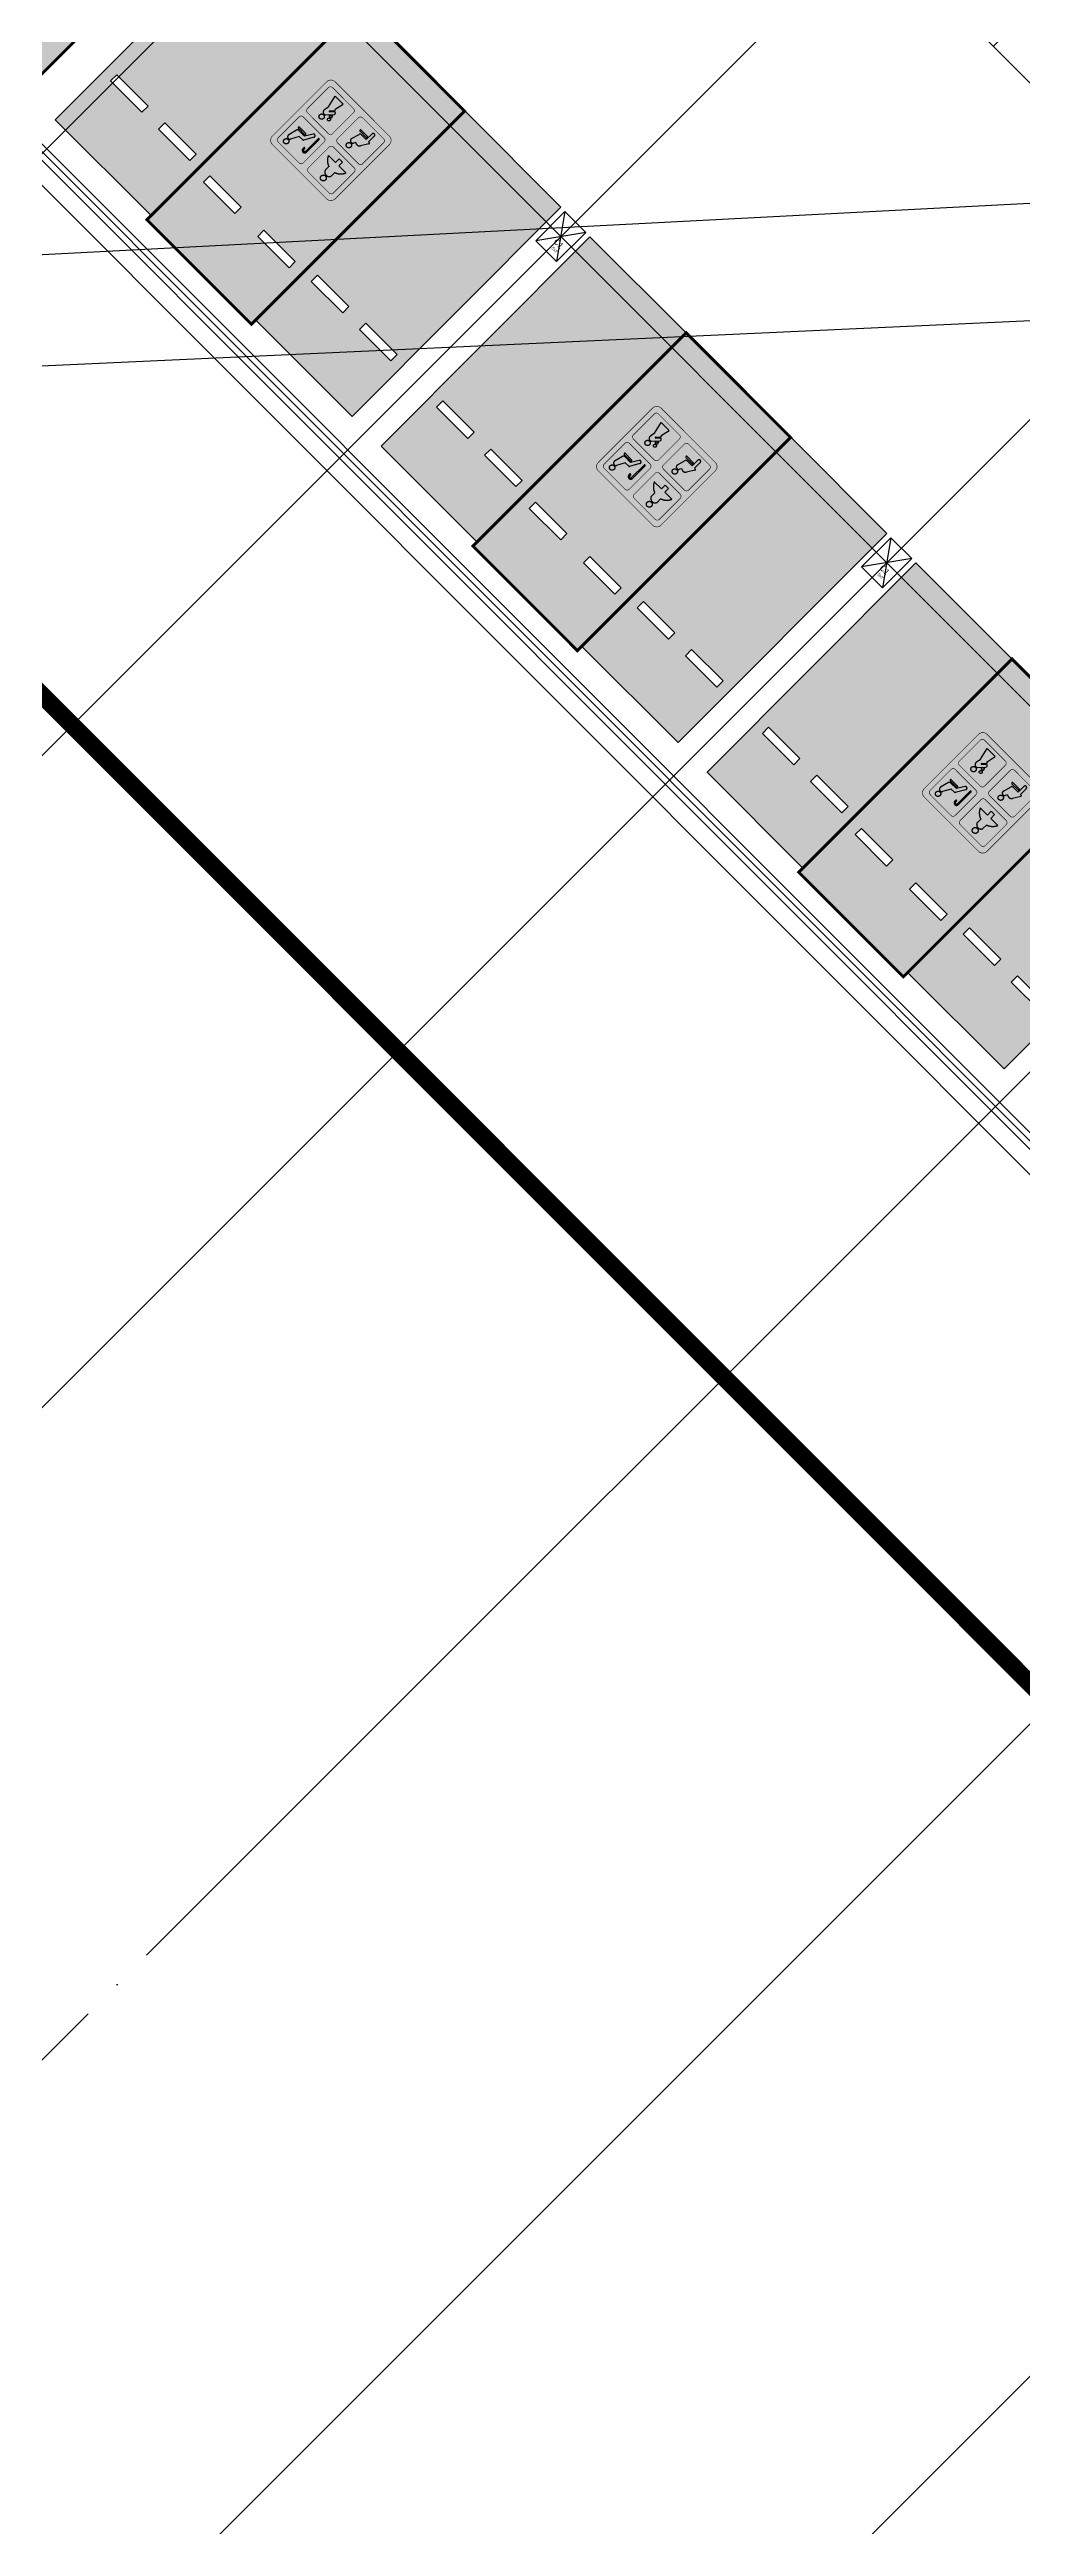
# Model space of a CAD drawing. Header units: millimetres. Extents: x -21000 to 567700, y 435000 to 850800.
# Drawn here: x 171382 to 187842, y 588478 to 630359 of the extents above; entities that cross this region are included whole.
import ezdxf
from ezdxf.xclip import XClip

# ---------------------------------------------------------------- set-up
doc = ezdxf.new("R2010")
doc.units = ezdxf.units.MM
doc.header["$LTSCALE"] = 700
doc.header["$XCLIPFRAME"] = 2
for name, pattern in [('AB_Pbase$0$PHANTOMX2', [5, 2.5, -0.5, 0.5, -0.5, 0.5, -0.5]), ('AB_Pbase$0$주차장기둥$0$CEN', [62, 60, -1, 0, -1]), ('AB_Pbase$0$주차장기둥$0$PHANTOMX2', [5, 2.5, -0.5, 0.5, -0.5, 0.5, -0.5]), ('AB_Pbase$0$지하1층 동골조$0$PHANTOMX2', [5, 2.5, -0.5, 0.5, -0.5, 0.5, -0.5])]:
    doc.linetypes.add(name, pattern=pattern)
doc.layers.get('0').update_dxf_attribs({"color": 2})
for name, color, linetype, plot in [('AB_Pbase$0$252', 252, 'Continuous', False), ('AB_Pbase$0$주차장기둥$0$DEFPOINT', 247, 'Continuous', False), ('AB_Pbase$0$주차장기둥$0$Defpoints1', 235, 'Continuous', False), ('AB_Pbase$0$지하1층 동골조$0$Defpoints1', 235, 'Continuous', False)]:
    doc.layers.add(name, color=color, linetype=linetype, plot=plot)
for name, color, linetype in [('AB_Pbase$0$ELE8', 8, 'Continuous'), ('AB_Pbase$0$FIN', 6, 'Continuous'), ('AB_Pbase$0$SITE', 3, 'AB_Pbase$0$PHANTOMX2'), ('AB_Pbase$0$WAL', 3, 'Continuous'), ('AB_Pbase$0$주차-sol', 254, 'Continuous'), ('AB_Pbase$0$주차-여행', 221, 'Continuous'), ('AB_Pbase$0$주차-일반', 9, 'Continuous'), ('AB_Pbase$0$주차-장애인', 8, 'Continuous'), ('AB_Pbase$0$주차장기둥$0$CEN_P', 244, 'AB_Pbase$0$주차장기둥$0$CEN')]:
    doc.layers.add(name, color=color, linetype=linetype)
doc.styles.add('AB_Pbase$0$주차장기둥$0$맑은 고딕', font='')
doc.styles.get('AB_Pbase$0$주차장기둥$0$맑은 고딕').set_extended_font_data('Dotum')

# ---------------------------------------------------------------- blocks, each defined once
blk = doc.blocks.new('AB_Pbase$0$SITE0917')
at = {"layer": 'AB_Pbase$0$SITE', "ltscale": 4, "const_width": 300, "flags": 128}
blk.add_lwpolyline([(212876, -144968), (209906, -142008), (204836, -136928), (200146, -132238), (190406, -122488), (180636, -112708), (171034, -103096), (171034, -103096), (158736, -90778), (158736, -90778), (141626, -73668), (139746, -71778), (128760, -60783), (176825, 584), (181318, 2778), (191836, 2802), (195846, 2812), (208846, 2852), (221744, 2892), (225745, 2912), (238652, 2912), (251951, 2992), (272863, 3047), (279849, 3072), (281852, 3072), (297942, 3132), (307301, 3162), (318838, 3162), (322371, 3192), (329338, 3212), (331331, 3221), (331828, 3221), (342783, 3252), (353879, 3292), (357878, 3302), (368882, 3332), (377971, 3362), (436463, 3532), (443896, 3564), (449423, 3588), (453866, 1294), (461852, -10041), (461004, -14962), (456210, -18339), (446980, -24860), (436111, -32530), (433802, -34158), (424035, -41046), (408709, -51856), (403261, -55702), (401224, -57140), (393879, -62330), (377930, -73579), (370949, -78503), (368971, -79898), (360221, -86073), (350807, -92731), (341600, -99229), (316998, -116581), (268640, -150722), (261994, -155385), (240653, -170436), (213593, -144250), (212876, -144968)], dxfattribs=at)
blk = doc.blocks.new('AB_Pbase$0$지하1층 동골조')
at = {"layer": 'AB_Pbase$0$지하1층 동골조$0$Defpoints1', "linetype": 'AB_Pbase$0$지하1층 동골조$0$PHANTOMX2', "ltscale": 2}
blk.add_lwpolyline([(-4493, 2074), (1877, -866), (1877, -866), (1877, -866), (8797, -4986), (8797, -4986), (8797, -4986), (8797, -4986), (21207, -17406), (23087, -19296), (40197, -36406), (40197, -36406), (52495, -48724), (52495, -48724), (62097, -58336), (71867, -68116), (81607, -77866), (86297, -82556), (91367, -87636), (94337, -90596), (82827, -102116), (110647, -129046)], dxfattribs=at)
at = {"layer": 'AB_Pbase$0$지하1층 동골조$0$Defpoints1', "linetype": 'AB_Pbase$0$지하1층 동골조$0$PHANTOMX2', "ltscale": 2, "flags": 128}
blk.add_lwpolyline([(305496, 13326), (315263, 20214), (317573, 21842), (328441, 29512), (337671, 36032), (342465, 39410), (343314, 44331), (335327, 55666), (330884, 57959), (325357, 57936), (317924, 57904), (259433, 57734), (250343, 57704), (239340, 57674), (235340, 57664), (224244, 57624), (213290, 57592), (212792, 57592), (210800, 57584), (203833, 57564), (200300, 57534), (188762, 57534), (179403, 57504), (163313, 57444), (161310, 57444), (154324, 57418), (133412, 57364), (120113, 57284), (107206, 57284), (103205, 57264), (90307, 57224), (77307, 57184), (73297, 57174), (62779, 57150), (58286, 54955), (10221, -6411), (21207, -17406), (23087, -19296), (40197, -36406), (52495, -48724), (62097, -58336), (71867, -68116), (81607, -77866), (86297, -82556), (91367, -87636), (94337, -90596), (95054, -89878), (122114, -116064), (143455, -101014), (150102, -96350), (198459, -62209), (223061, -44857), (232269, -38359), (241682, -31701), (250432, -25527), (252410, -24132), (259391, -19208), (275340, -7958), (282685, -2768), (284723, -1330), (290171, 2516)], close=True, dxfattribs=at)
blk = doc.blocks.new('AB_Pbase$0$AB_Pbase_지하1층_골조')
for p, q in [((270667, 528593), (162524, 636793)), ((270700, 528984), (162924, 636818))]:
    blk.add_line(p, q)
blk = doc.blocks.new('AB_Pbase$0$주차장기둥$0$cen 2bl 지하')
at = {"layer": 'AB_Pbase$0$주차장기둥$0$CEN_P', "color": 54}
for p, q in [((-91770, 92298), (-111581, 23278)), ((-84273, 90146), (-104084, 21126)), ((-126577, 81944), (-140993, 31720)), ((-119657, 79958), (-134073, 29734)), ((-112160, 77806), (-126575, 27582)), ((-104662, 75654), (-119078, 25430)), ((-140574, 68795), (34935, 18418)), ((-143820, 64317), (33501, 13420))]:
    blk.add_line(p, q, dxfattribs=at)
blk = doc.blocks.new('AB_Pbase$0$주차장기둥$0$p기둥 5x7')
blk.add_lwpolyline([(-250, 350), (250, 350), (250, -350), (-250, -350)], close=True)
at = {"layer": 'AB_Pbase$0$주차장기둥$0$DEFPOINT'}
for p, q in [((250, 350), (-250, -350)), ((-250, 350), (250, -350))]:
    blk.add_line(p, q, dxfattribs=at)
at = {"layer": 'AB_Pbase$0$주차장기둥$0$DEFPOINT', "color": 6, "style": 'AB_Pbase$0$주차장기둥$0$맑은 고딕'}
for s, height, p in [('C1', 100, (-24, -160)), ('5x7', 50, (29, -259))]:
    blk.add_text(s, height=height, rotation=0, dxfattribs=at).set_placement(p)
blk = doc.blocks.new('AB_Pbase$0$주차장기둥')
at = {"layer": 'AB_Pbase$0$주차장기둥$0$Defpoints1', "linetype": 'AB_Pbase$0$주차장기둥$0$PHANTOMX2', "ltscale": 2}
blk.add_lwpolyline([(-129234, 41424), (-122260, 42184), (-122260, 42184), (-122260, 42184), (-114206, 42217), (-114206, 42217), (-114206, 42217), (-114206, 42217), (-97172, 37962), (-94587, 37311), (-71109, 31457), (-71109, 31457), (-54223, 27232), (-54223, 27232), (-41042, 23938), (-27630, 20587), (-14260, 17246), (-7824, 15642), (-862, 13899), (3208, 12891), (-725, -2912), (36992, -11667)], dxfattribs=at)
for name, p, rotation in [('AB_Pbase$0$주차장기둥$0$cen 2bl 지하', (36992, -11667), 1.99999810188403), ('AB_Pbase$0$주차장기둥$0$p기둥 5x7', (-89379, 48057), 345.9848215677913), ('AB_Pbase$0$주차장기둥$0$p기둥 5x7', (-81811, 46168), 345.9848215677913)]:
    blk.add_blockref(name, p, dxfattribs=dict(rotation=rotation))
blk = doc.blocks.new('AB_Pbase$0$주차일반')
at = {"layer": 'AB_Pbase$0$주차-sol'}
h = blk.add_hatch(color=254, dxfattribs=at)
h.dxf.hatch_style = 1
h.paths.add_polyline_path([(0, 0), (-2300, 0), (-2300, -5000), (0, -5000)])
h.paths.add_polyline_path([(-200, -3725), (-200, -3875), (-950, -3875), (-950, -3725)], flags=16)
h.paths.add_polyline_path([(-1350, -3725), (-1350, -3875), (-2100, -3875), (-2100, -3725)], flags=16)
at = {"layer": 'AB_Pbase$0$주차-일반', "color": 6}
for points in [[(0, 0), (0, -5000), (-2300, -5000), (-2300, 0)], [(-1350, -3875), (-1350, -3725), (-2100, -3725), (-2100, -3875)], [(-950, -3875), (-950, -3725), (-200, -3725), (-200, -3875)]]:
    blk.add_lwpolyline(points, close=True, dxfattribs=at)
blk = doc.blocks.new('AB_Pbase$0$AB_Pbase-C1BCB056C')
at = {"layer": 'AB_Pbase$0$주차-여행'}
h = blk.add_hatch(color=170, dxfattribs=at)
h.dxf.hatch_style = 1
edge = h.paths.add_edge_path()
edge.add_line((105, 5), (1405, 5))
edge.add_arc((1405, 105), 100, 270, 360)
edge.add_line((1505, 105), (1505, 1405))
edge.add_arc((1405, 1405), 100, 0, 90)
edge.add_line((1405, 1505), (105, 1505))
edge.add_arc((105, 1405), 100, 90, 180)
edge.add_line((5, 1405), (5, 105))
edge.add_arc((105, 105), 100, 180, 270)
h = blk.add_hatch(color=255, dxfattribs=at)
h.dxf.hatch_style = 1
h.paths.add_polyline_path([(465, 1094), (465, 1180, 0.714286), (325, 1180), (325, 1094, 0.219224), (185, 965), (355, 965), (355, 875), (435, 875), (435, 965), (605, 965, 0.219224)])
h.paths.add_polyline_path([(445, 1295, 1), (345, 1295, 1)])
h.paths.add_polyline_path([(905, 1187), (905, 887, 1), (925, 887), (925, 1187, -1), (970, 1187), (970, 1167, 1), (990, 1167), (990, 1187, 1)])
h.paths.add_polyline_path([(1323, 1301, 1), (1233, 1301, 1)])
h.paths.add_polyline_path([(1326, 1193, 0.878579), (1252, 1222), (1178, 1090), (1094, 1086, 0.258599), (1086, 1081), (994, 920, 0.979199), (1041, 893), (1120, 1020), (1258, 1020, 0.342105), (1287, 1042)])
h.paths.add_polyline_path([(1288, 1000), (1138, 1000, 1), (1138, 975), (1288, 975, 1)], flags=17)
h.paths.add_polyline_path([(437, 598, 1), (527, 598, 1)])
h.paths.add_polyline_path([(528, 486, 0.88788), (453, 517), (433, 482, 0.415611), (332, 466), (259, 343, 0.192889), (258, 335, 0.480795), (267, 323), (285, 323), (285, 186, 1), (340, 186), (340, 323), (460, 323, 0.335846), (488, 345)])
h.paths.add_polyline_path([(516, 297), (366, 297, 1), (366, 272), (516, 272, 1)], flags=17)
h.paths.add_polyline_path([(1053, 529, 1), (1002, 529, 1)])
h.paths.add_polyline_path([(1071, 480, 1.194973), (1032, 437)])
h.paths.add_polyline_path([(1196, 466, 0.70337), (1123, 516), (1027, 409, 1), (1064, 375), (1111, 428, -1), (1122, 418), (1063, 351, 0.482877), (1064, 343), (1073, 339, -0.332101), (1075, 333), (1040, 174), (1231, 174), (1185, 381, -0.096684), (1185, 402)])
h.paths.add_polyline_path([(1194, 582, 1), (1104, 582, 1)])
at = {"layer": 'AB_Pbase$0$주차-여행', "color": 255}
for p, q in [((355, 965), (185, 965)), ((325, 1180), (325, 1094)), ((355, 965), (355, 875)), ((435, 875), (355, 875)), ((605, 965), (435, 965)), ((435, 965), (435, 875)), ((465, 1180), (465, 1094)), ((905, 887), (905, 1187)), ((925, 887), (925, 1187)), ((970, 1167), (970, 1187)), ((990, 1167), (990, 1187)), ((994, 920), (1086, 1081)), ((1041, 893), (1120, 1020)), ((1094, 1086), (1178, 1090)), ((1120, 1020), (1258, 1020)), ((1138, 1000), (1288, 1000)), ((1138, 975), (1288, 975)), ((1178, 1090), (1252, 1222)), ((1287, 1042), (1326, 1193)), ((259, 343), (332, 466)), ((433, 482), (453, 517)), ((528, 486), (488, 345)), ((1123, 516), (1027, 409)), ((1071, 480), (1032, 437)), ((1111, 428), (1064, 375)), ((1185, 402), (1196, 466)), ((257, 333), (257, 338)), ((267, 323), (285, 323)), ((285, 323), (285, 186)), ((340, 323), (460, 323)), ((340, 323), (340, 186)), ((366, 297), (516, 297)), ((366, 272), (516, 272)), ((1075, 333), (1040, 174)), ((1231, 174), (1040, 174)), ((1122, 418), (1063, 351)), ((1073, 339), (1064, 343)), ((1185, 381), (1231, 174))]:
    blk.add_line(p, q, dxfattribs=at)
at = {"layer": 'AB_Pbase$0$주차-여행', "color": 255, "const_width": 10}
for points in [[(105, 5), (1405, 5, 0.414214), (1505, 105), (1505, 1405, 0.414214), (1405, 1505), (105, 1505, 0.414214), (5, 1405), (5, 105, 0.414214)], [(145, 805), (645, 805, 0.414214), (695, 855), (695, 1355, 0.414214), (645, 1405), (145, 1405, 0.414214), (95, 1355), (95, 855, 0.414214)], [(865, 805), (1365, 805, 0.414214), (1415, 855), (1415, 1355, 0.414214), (1365, 1405), (865, 1405, 0.414214), (815, 1355), (815, 855, 0.414214)], [(145, 105), (645, 105, 0.414214), (695, 155), (695, 655, 0.414214), (645, 705), (145, 705, 0.414214), (95, 655), (95, 155, 0.414214)], [(865, 105), (1365, 105, 0.414214), (1415, 155), (1415, 655, 0.414214), (1365, 705), (865, 705, 0.414214), (815, 655), (815, 155, 0.414214)]]:
    blk.add_lwpolyline(points, format="xyb", close=True, dxfattribs=at)
at = {"layer": 'AB_Pbase$0$주차-여행', "color": 255}
for centre, radius in [((395, 1295), 50), ((1278, 1301), 45), ((482, 598), 45), ((1028, 529), 25.7), ((1149, 582), 45)]:
    blk.add_circle(centre, radius, dxfattribs=at)
for centre, radius, start, end in [((395, 877), 227, 107.9202, 157.3801), ((395, 1156), 74, 18.9246, 161.0754), ((395, 877), 227, 22.6199, 72.0798), ((948, 1187), 42.5, 0, 180), ((915, 887), 10, 180, 0), ((948, 1187), 22.5, 0, 180), ((980, 1167), 10, 180, 0), ((1018, 907), 27, 150.4282, 328.0196), ((1094, 1076), 10, 92.4323, 150.4282), ((1138, 987), 12.5, 90, 270), ((1287, 1203), 40, 345.5444, 150.7519), ((1258, 1050), 30, 270, 345.5444), ((1288, 987), 12.5, 270, 90), ((391, 424), 72.3, 54.3449, 144.618), ((489, 497), 41, 344.2578, 150.6627), ((1048, 462), 29, 37.898, 238.2024), ((1117, 423), 7.5, 318.0502, 138.0502), ((1151, 478), 46.8, 345.409, 125.8947), ((267, 338), 10, 149.0416, 180), ((267, 333), 10, 180, 270), ((312, 186), 27.5, 180, 0), ((366, 284), 12.5, 90, 270), ((460, 353), 30, 270, 344.2578), ((516, 284), 12.5, 270, 90), ((1046, 392), 25, 138.0502, 318.0502), ((1066, 348), 5, 138.0502, 241.1496), ((1070, 334), 5, 347.664, 61.1496), ((1239, 393), 55, 170.2464, 192.336)]:
    blk.add_arc(centre, radius, start, end, dxfattribs=at)
blk = doc.blocks.new('AB_Pbase$0$AB_Pbase-여행주차_')
at = {"layer": 'AB_Pbase$0$주차-sol'}
h = blk.add_hatch(color=252, dxfattribs=at)
h.paths.add_polyline_path([(54378012, -70102334), (54378012, -70097234), (54375512, -70097234), (54375512, -70102334)])
h.paths.add_polyline_path([(54377037, -70098359), (54377037, -70098509), (54377787, -70098509), (54377787, -70098359)], flags=16)
h.paths.add_polyline_path([(54376487, -70098359), (54376487, -70098509), (54375737, -70098509), (54375737, -70098359)], flags=16)
at = {"layer": 'AB_Pbase$0$주차-여행', "const_width": 50}
blk.add_lwpolyline([(54378012, -70102334), (54378012, -70097234), (54375512, -70097234), (54375512, -70102334)], close=True, dxfattribs=at)
at = {"layer": 'AB_Pbase$0$주차-여행', "color": 5, "ltscale": 600}
for points in [[(54376487, -70098359), (54376487, -70098509), (54375737, -70098509), (54375737, -70098359)], [(54377037, -70098359), (54377037, -70098509), (54377787, -70098509), (54377787, -70098359)]]:
    blk.add_lwpolyline(points, close=True, dxfattribs=at)
at = {"layer": 'AB_Pbase$0$주차-여행', "xscale": 1.000000000002362, "yscale": 1.000000000002362, "zscale": 1.000000000002362}
blk.add_blockref('AB_Pbase$0$AB_Pbase-C1BCB056C', (54376007, -70101139), dxfattribs=at)
blk = doc.blocks.new('AB_Pbase$0$C2FA95CCC')
at = {"layer": 'AB_Pbase$0$주차-장애인'}
for p, q in [((2592, 5000), (2300, 4708)), ((2800, 5000), (2300, 4500)), ((3300, 4668), (2300, 3668)), ((3300, 4460), (2300, 3460)), ((3300, 3628), (2300, 2628)), ((3300, 3421), (2300, 2421)), ((1272, 2788), (1303, 2785)), ((1303, 2785), (1278, 2500)), ((1347, 2209), (1407, 2898)), ((3300, 2589), (2300, 1589)), ((785, 2303), (536, 1815)), ((577, 1689), (842, 2209)), ((1261, 2303), (785, 2303)), ((842, 2209), (1347, 2209)), ((1278, 2500), (930, 2500)), ((930, 2500), (930, 2407)), ((930, 2407), (1270, 2407)), ((1270, 2407), (1261, 2303)), ((1435, 2381), (1442, 2466)), ((3300, 2381), (2300, 1381)), ((415, 1877), (373, 1793)), ((373, 1793), (577, 1689)), ((415, 1877), (536, 1815)), ((679, 1768), (725, 1857)), ((3300, 1549), (2300, 549)), ((3300, 1341), (2300, 341)), ((3300, 509), (2791, 0)), ((3300, 301), (2999, 0))]:
    blk.add_line(p, q, dxfattribs=at)
at = {"layer": 'AB_Pbase$0$주차-장애인', "color": 6}
for p, q in [((2300, 0), (2300, 5000)), ((918, 4069), (218, 4069)), ((218, 4069), (218, 3922)), ((918, 3922), (218, 3922)), ((918, 4069), (918, 3922)), ((1418, 4069), (2118, 4069)), ((1418, 4069), (1418, 3922)), ((1418, 3922), (2118, 3922)), ((2118, 4069), (2118, 3922))]:
    blk.add_line(p, q, dxfattribs=at)
blk.add_lwpolyline([(3300, 0), (3300, 0), (3300, 5000), (0, 5000), (0, 0), (3300, 0)], dxfattribs=at)
at = {"layer": 'AB_Pbase$0$주차-장애인'}
for centre, radius, start, end in [((1286, 2908), 121, 355, 265), ((1168, 2000), 541, 205.4276, 59.4924), ((1168, 2000), 466, 197.9259, 55)]:
    blk.add_arc(centre, radius, start, end, dxfattribs=at)
blk = doc.blocks.new('AB_Pbase$0$pppaaa_1_1')
at = {"layer": 'AB_Pbase$0$주차-여행', "rotation": 134.9848186315693}
for p in [(-10969346, -87382969), (-10965459, -87386861), (-10959945, -87392378), (-10954431, -87397894)]:
    blk.add_blockref('AB_Pbase$0$AB_Pbase-여행주차_', p, dxfattribs=at)
at = {"layer": 'AB_Pbase$0$주차-일반', "rotation": 315.0589829723336}
for p in [(176637, 631087), (180035, 627696), (182151, 625570), (185549, 622179), (187665, 620053), (191063, 616663)]:
    blk.add_blockref('AB_Pbase$0$주차일반', p, dxfattribs=at)
at = {"layer": 'AB_Pbase$0$주차-장애인', "ltscale": 600, "xscale": -1, "rotation": 314.9848187444007}
blk.add_blockref('AB_Pbase$0$C2FA95CCC', (188977, 628787), dxfattribs=at)
blk = doc.blocks.new('AB_Pbase')
at = {"layer": 'AB_Pbase$0$ELE8'}
h = blk.add_hatch(dxfattribs=at)
h.set_pattern_fill('NET', color=256, scale=20, angle=15.182184)
h.paths.add_polyline_path([(190570, 638350), (190689, 638259), (191562, 639404), (191443, 639495)])
h.paths.add_polyline_path([(192071, 648884), (190862, 649806), (190953, 649925), (192162, 649004)])
h.paths.add_polyline_path([(207771, 637050), (207680, 636931), (208969, 635949), (209059, 636069)])
h.paths.add_polyline_path([(195828, 634344), (195709, 634435), (196581, 635580), (196701, 635489)])
h.paths.add_polyline_path([(217418, 618790), (217299, 618881), (216620, 617990), (216739, 617899)])
h.paths.add_polyline_path([(221042, 641649), (221161, 641558), (219446, 639307), (219327, 639398)])
h.paths.add_polyline_path([(231157, 636709), (230236, 635500), (230355, 635409), (231276, 636618)])
h.paths.add_polyline_path([(225958, 633416), (227103, 632543), (227013, 632424), (225867, 633296)])
h.paths.add_polyline_path([(223660, 643601), (223780, 643510), (222786, 642206), (222666, 642297)])
edge = h.paths.add_edge_path()
edge.add_line((219686, 619985), (220247, 620720))
edge.add_line((220247, 620720), (220127, 620811))
edge.add_line((220127, 620811), (219570, 620079))
edge.add_line((219570, 620079), (219689, 619988))
edge.add_line((221787, 623947), (221544, 623629))
edge.add_line((221544, 623629), (221425, 623720))
edge.add_line((221425, 623720), (221534, 623863))
edge.add_line((221534, 623863), (220548, 624614))
edge.add_line((220548, 624614), (220639, 624733))
edge.add_line((220639, 624733), (221625, 623982))
edge.add_line((221625, 623982), (221667, 624038))
edge.add_line((221667, 624038), (221787, 623947))
edge = h.paths.add_edge_path()
edge.add_line((214641, 617322), (214760, 617231))
edge.add_line((214760, 617231), (212395, 614127))
edge.add_line((212395, 614127), (206604, 619920))
edge.add_line((206604, 619920), (206710, 620026))
edge.add_line((206710, 620026), (206930, 619807))
edge.add_line((206930, 619807), (208563, 621952))
edge.add_line((208563, 621952), (208683, 621861))
edge.add_line((208683, 621861), (207037, 619700))
edge.add_line((207037, 619700), (212380, 614354))
edge.add_line((212380, 614354), (214641, 617322))
edge = h.paths.add_edge_path()
edge.add_line((186674, 640249), (186356, 640491))
edge.add_line((186356, 640491), (186447, 640611))
edge.add_line((186447, 640611), (186765, 640368))
edge.add_line((186765, 640368), (186674, 640249))
edge.add_line((190039, 638478), (187875, 640126))
edge.add_line((187875, 640126), (187966, 640245))
edge.add_line((187966, 640245), (190130, 638597))
edge.add_line((190130, 638597), (190039, 638478))
h.paths.add_polyline_path([(210830, 635914), (211228, 635611), (215393, 641080), (212310, 642789), (212383, 642920), (216170, 640821), (216098, 640689), (215526, 641006), (211347, 635520), (211800, 635175), (211709, 635056), (210739, 635795)])
h.paths.add_polyline_path([(217592, 639861), (217427, 639953), (217500, 640084), (219152, 639168), (219060, 639047), (217725, 639787), (216568, 638268), (219416, 636099), (219325, 635980), (216358, 638240)])
h.paths.add_polyline_path([(219505, 635968), (218766, 634998), (218646, 635089), (219386, 636059)])
h.paths.add_polyline_path([(205813, 620713), (205919, 620819), (199546, 627195), (201112, 629250), (200993, 629341), (199439, 627302), (192477, 634268), (192931, 634865), (192812, 634956), (192278, 634255)])
at = {"layer": 'AB_Pbase$0$252'}
for p, q in [((198710, 628316), (-119364, 611743)), ((-119364, 611743), (204131, 626513))]:
    blk.add_line(p, q, dxfattribs=at)
at = {"layer": 'AB_Pbase$0$FIN'}
blk.add_lwpolyline([(204030, 595973), (167143, 632879)], dxfattribs=at)
for name, p, rotation in [('AB_Pbase$0$AB_Pbase_지하1층_골조', (0, 0), 359.9999999999999), ('AB_Pbase$0$주차장기둥', (231893, 539971), 329.0000000345588), ('AB_Pbase$0$지하1층 동골조', (146945, 639965), 359.9999999999994), ('AB_Pbase$0$SITE0917', (28406, 694337), 359.9999999999983)]:
    blk.add_blockref(name, p, dxfattribs=dict(rotation=rotation))
at = {"layer": 'AB_Pbase$0$WAL'}
ref = blk.add_blockref('AB_Pbase$0$pppaaa_1_1', (0, 0), dxfattribs=dict(at, rotation=359.9999999999999))
XClip(ref).set_block_clipping_path([(-396188.9384898804, 0.0133324571), (493845.7278262604, 839949.4046300659)])

msp = doc.modelspace()

# ---------------------------------------------------------------- block references
ref = msp.add_blockref('AB_Pbase', (0, 0))
XClip(ref).set_block_clipping_path([(-0.000000015, 445500.0000000148), (493845.7187941075, 839949.3912975936)])

doc.saveas('drawing.dxf')
